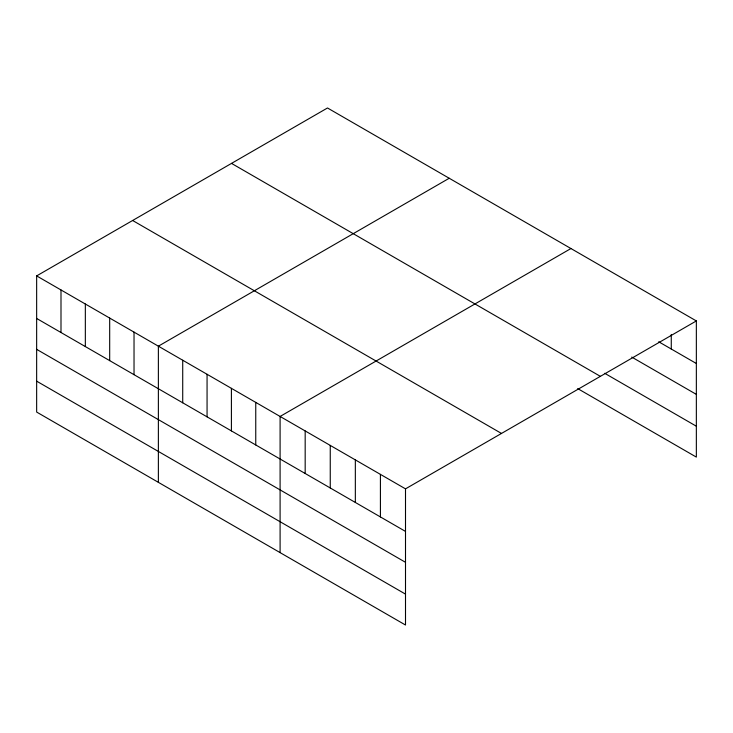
<?xml version="1.0" encoding="UTF-8"?>
<svg xmlns="http://www.w3.org/2000/svg" width="733" height="733" viewBox="0 0 733 733"><rect width="100%" height="100%" fill="white"/><g stroke="black" fill="none" stroke-linecap="round" stroke-linejoin="round"><path stroke-width="1.1" d="M405.505 562.303L405.505 488.856L36.65 275.901L36.65 412.065L405.505 625.02L405.505 562.303L36.65 349.348M577.696 388.591L696.35 457.099L696.35 320.935L327.495 107.98L36.65 275.901M449.219 178.256L158.374 346.178L158.374 482.332M570.943 248.533L280.098 416.454L280.098 552.609M405.505 488.856L696.35 320.935M658.729 341.78L696.35 363.495M631.718 357.072L696.35 394.381M604.707 373.299L696.35 426.212M231.518 163.395L600.373 376.35M132.627 220.486L501.482 433.441M36.65 318.461L405.505 531.416M36.65 381.169L405.505 594.124M671.272 334.459L671.272 349.018M380.418 474.379L380.418 516.93M355.34 459.893L355.34 502.453M330.253 445.417L330.253 487.976M305.175 430.931L305.175 473.491M255.753 402.399L255.753 444.958M231.408 388.343L231.408 430.903M207.063 374.288L207.063 416.848M182.719 360.233L182.719 402.793M134.029 332.122L134.029 374.682M109.684 318.067L109.684 360.627M85.34 304.012L85.34 346.572M60.995 289.956L60.995 332.516"/></g></svg>
